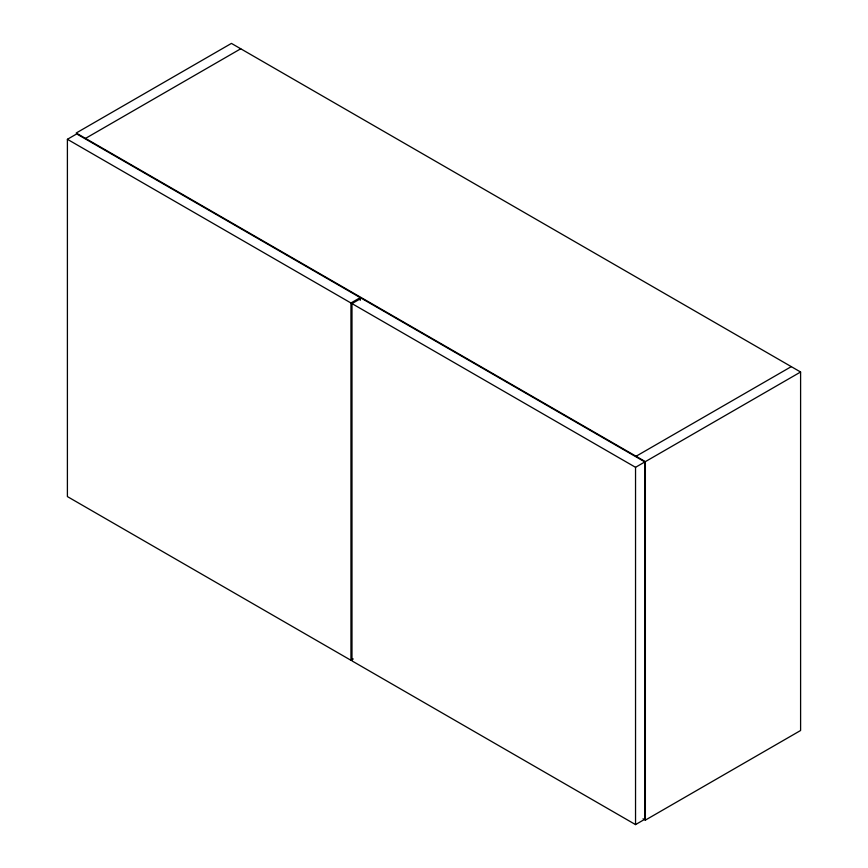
<?xml version="1.0" encoding="UTF-8"?>
<svg xmlns="http://www.w3.org/2000/svg" width="868" height="868" viewBox="0 0 868 868"><rect width="100%" height="100%" fill="white"/><g stroke="black" fill="none" stroke-linecap="round" stroke-linejoin="round"><path stroke-width="1.3" d="M353.276 658.953L350.954 660.298L67.4 496.583L67.4 139.292L76.71 133.922L360.263 297.626L360.263 300.328M85.509 138.403L240.74 48.782M67.4 139.292L350.954 302.997L360.263 297.626M351.985 303.594L361.305 298.223L644.848 461.928L644.848 819.218L635.539 824.6L351.985 660.895L351.985 303.594L635.539 467.309L644.848 461.928M636.06 456.253L791.29 366.632M800.6 372.014L231.43 43.4L76.2 133.021L645.369 461.635L800.6 372.014L800.6 730.498L645.369 820.119L643.047 818.774M645.369 461.635L645.369 820.119M635.539 467.309L635.539 824.6M350.954 302.997L350.954 660.298"/></g></svg>
